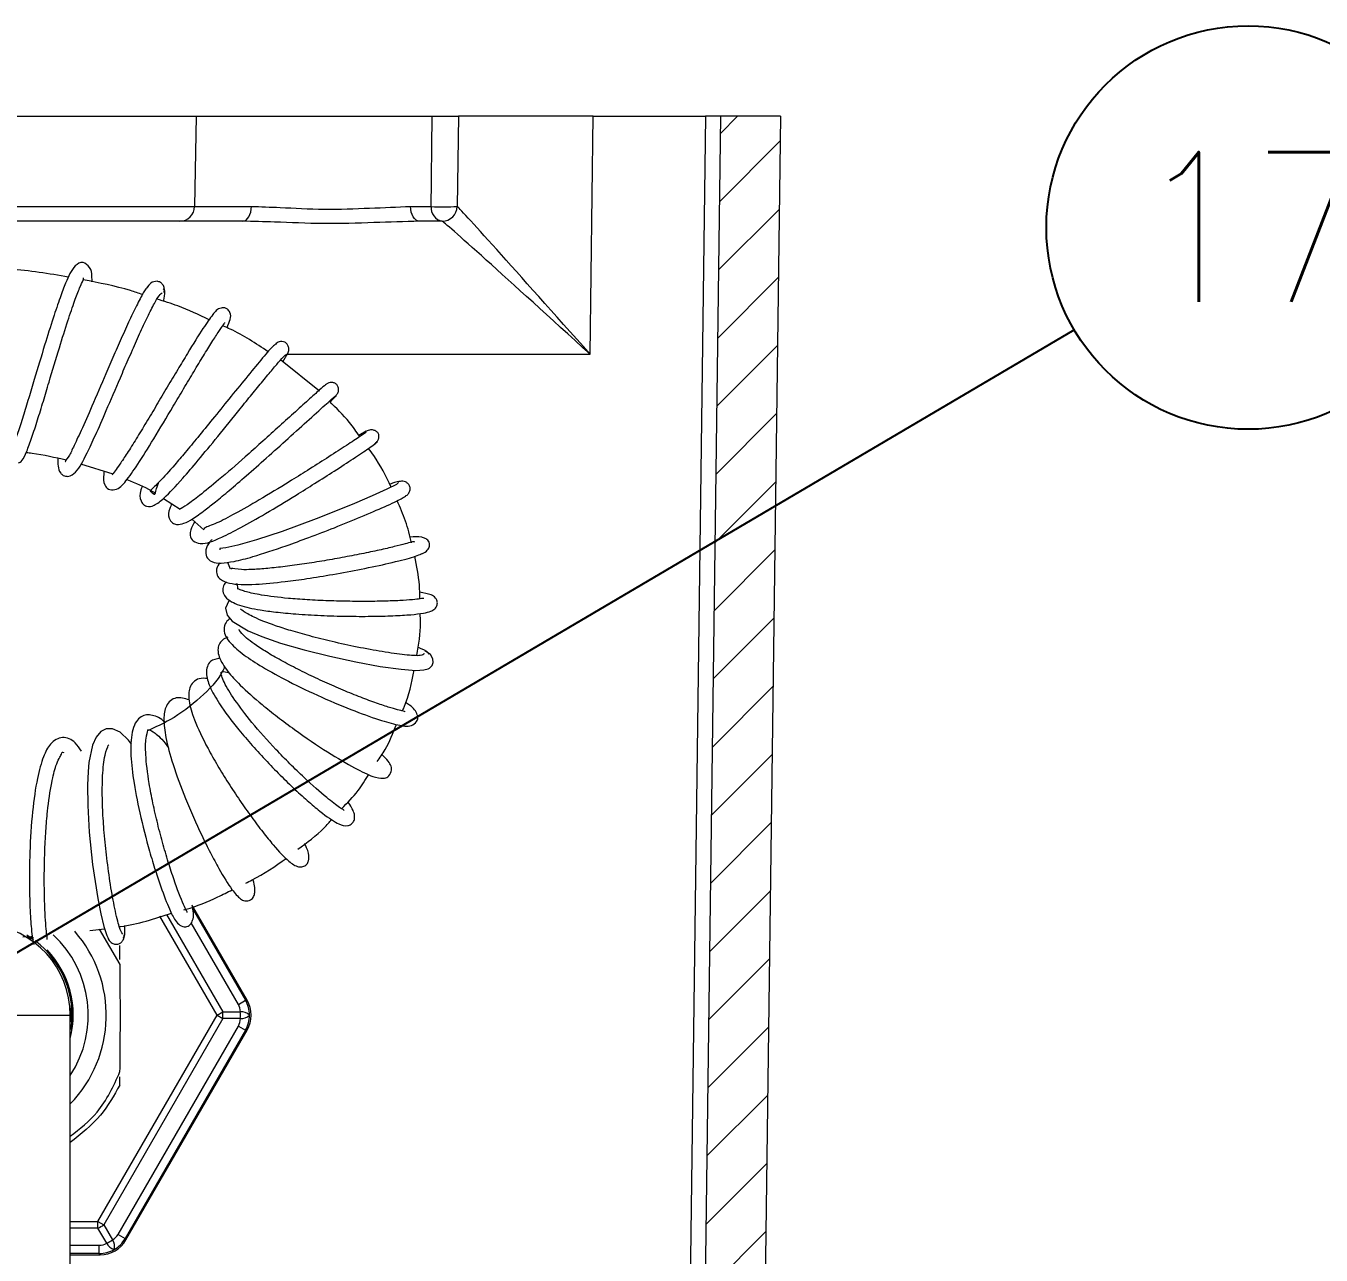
# Model space of a CAD drawing. Extents: x 14808 to 20058, y -13198 to -11680.
# Drawn here: x 15075.3 to 15118.52, y -13008.06 to -12967.04 of the extents above; entities that cross this region are included whole.
import ezdxf

# ---------------------------------------------------------------- set-up
doc = ezdxf.new("R2010")
doc.units = 0
doc.header["$LTSCALE"] = 7
doc.header["$MEASUREMENT"] = 0
doc.layers.get('0').update_dxf_attribs({"color": 2, "linetype": 'CONTINUOUS'})
doc.styles.add('GHS', font='romans', dxfattribs={"bigfont": 'ghs'})
doc.styles.add('TEXTSTYLE_0', font='txt.shx', dxfattribs={"width": 0.8, "bigfont": 'whgtxt.shx'})
doc.dimstyles.new('STANDARD$7', dxfattribs={"dimtxt": 3.5, "dimasz": 3, "dimexe": 1, "dimexo": 0.0625, "dimgap": 1, "dimtad": 1, "dimdec": 4, "dimzin": 0, "dimdsep": 46, "dimtxsty": 'GHS', "dimcen": 1, "dimclrt": 2, "dimadec": 0, "dimazin": 0, "dimtfac": 1, "dimtdec": 4, "dimtofl": 0, "dimtmove": 0, "dimatfit": 3, "dimfxl": 1, "dimtolj": 1, "dimtzin": 0, "dimarcsym": 0})

# ---------------------------------------------------------------- blocks, each defined once
blk = doc.blocks.new('A$C139C37D8')
at = {"color": 2}
blk.add_circle((3.366, 3.366), 3.366, dxfattribs=at)
at = {"color": 2, "insert": (3.41, 3.376), "char_height": 2.5, "width": 5.41323, "attachment_point": 5, "style": 'TEXTSTYLE_0'}
blk.add_mtext('{\\W0.9;17}', dxfattribs=at)
blk = doc.blocks.new('A$C42703619')
at = {"linetype": 'Continuous', "lineweight": 0}
h = blk.add_hatch(dxfattribs=at)
h.set_pattern_fill('ANSI31', color=2, scale=0.25, style=0)
h.set_pattern_definition([(45, (121.7189, 108.7142), (-0.561266, 0.561266), [])])
edge = h.paths.add_edge_path(flags=0)
edge.add_arc((107.14, 15.722), 4, 270, 359.25, ccw=False)
edge.add_line((107.14, 11.722), (105.224, 11.722))
edge.add_spline(control_points=[(105.224, 11.722), (105.222, 11.798), (105.221, 11.873), (105.219, 11.948), (105.218, 12.023), (105.216, 12.098), (105.214, 12.172)], knot_values=[0.004963, 0.004963, 0.004963, 0.004963, 0.005866, 0.005866, 0.005866, 0.006763, 0.006763, 0.006763, 0.006763], weights=[1, 1, 1, 1, 1, 1, 1], degree=3, periodic=0)
edge.add_line((105.214, 12.172), (104.036, 12.172))
edge.add_spline(control_points=[(104.036, 12.172), (104.034, 12.098), (104.032, 12.023), (104.031, 11.948), (104.029, 11.873), (104.028, 11.798), (104.026, 11.722)], knot_values=[0.004969, 0.004969, 0.004969, 0.004969, 0.005866, 0.005866, 0.005866, 0.006769, 0.006769, 0.006769, 0.006769], weights=[1, 1, 1, 1, 1, 1, 1], degree=3, periodic=0)
edge.add_line((104.026, 11.722), (103.231, 11.722))
edge.add_line((103.231, 11.722), (103.231, 10.722))
edge.add_line((103.231, 10.722), (104.026, 10.722))
edge.add_spline(control_points=[(104.026, 10.722), (104.028, 10.647), (104.029, 10.572), (104.031, 10.497), (104.032, 10.422), (104.034, 10.347), (104.036, 10.272)], knot_values=[0.004963, 0.004963, 0.004963, 0.004963, 0.005866, 0.005866, 0.005866, 0.006763, 0.006763, 0.006763, 0.006763], weights=[1, 1, 1, 1, 1, 1, 1], degree=3, periodic=0)
edge.add_line((104.036, 10.272), (105.214, 10.272))
edge.add_spline(control_points=[(105.214, 10.272), (105.216, 10.347), (105.218, 10.422), (105.219, 10.497), (105.221, 10.572), (105.222, 10.647), (105.224, 10.722)], knot_values=[0.004969, 0.004969, 0.004969, 0.004969, 0.005866, 0.005866, 0.005866, 0.006769, 0.006769, 0.006769, 0.006769], weights=[1, 1, 1, 1, 1, 1, 1], degree=3, periodic=0)
edge.add_line((105.224, 10.722), (107.14, 10.722))
edge.add_arc((107.14, 15.722), 5, 270, 359.25)
edge.add_line((112.139, 15.657), (112.5, 43.222))
edge.add_line((112.5, 43.222), (111.5, 43.222))
edge.add_line((111.5, 43.222), (111.139, 15.67))
at = {"color": 7, "linetype": 'Continuous', "lineweight": 15}
for p, q in [((84, 43.222), (102.75, 43.222)), ((102.75, 43.222), (102.724, 41.718)), ((102.75, 43.222), (106.687, 43.222)), ((107.125, 43.222), (107.105, 41.719)), ((109.375, 43.222), (107.125, 43.222)), ((109.323, 39.252), (109.375, 43.222)), ((109.375, 43.222), (111.25, 43.222)), ((111.25, 43.222), (110.889, 15.67)), ((111.5, 43.222), (111.139, 15.67)), ((111.5, 43.222), (111.25, 43.222)), ((112.5, 43.222), (111.5, 43.222)), ((112.5, 43.222), (112.139, 15.657)), ((106.327, 41.718), (106.672, 41.718)), ((103.527, 41.472), (93.25, 41.472)), ((106.855, 41.472), (106.473, 41.472)), ((104.807, 38.635), (104.159, 39.157)), ((104.198, 39.126), (104.28, 39.271)), ((105.585, 37.966), (105.466, 37.897)), ((100.82, 37.423), (101.362, 37.256)), ((102.205, 36.846), (102.484, 36.669)), ((102.68, 36.5), (102.877, 36.324)), ((103.271, 35.781), (103.319, 35.669)), ((103.599, 28.472), (102.697, 30.035)), ((100.976, 29.634), (101.22, 29.666)), ((101.48, 29.067), (101.138, 29.655)), ((99.857, 29.528), (100.021, 29.535)), ((100.037, 29.481), (99.925, 29.555)), ((100.034, 29.507), (99.993, 29.535)), ((103.454, 28.403), (103.573, 28.472)), ((103.573, 28.472), (103.599, 28.472)), ((100.65, 21.105), (100.65, 28.222)), ((101.112, 24.781), (103.098, 28.222)), ((103.195, 28.166), (101.208, 24.725)), ((103.098, 28.222), (103.195, 28.278)), ((103.098, 28.222), (103.195, 28.166)), ((103.195, 28.278), (103.487, 28.278)), ((103.487, 28.166), (103.195, 28.166)), ((101.446, 24.564), (103.454, 28.041)), ((103.573, 27.972), (101.566, 24.495)), ((101.579, 24.472), (103.599, 27.972)), ((103.454, 28.041), (103.573, 27.972)), ((103.599, 27.972), (103.573, 27.972)), ((101.477, 27.057), (101.479, 27.195)), ((101.112, 24.781), (101.208, 24.725)), ((101.112, 24.67), (101.112, 24.781)), ((101.258, 24.417), (101.112, 24.67)), ((101.208, 24.725), (101.354, 24.473)), ((101.446, 24.564), (101.566, 24.495)), ((101.566, 24.495), (101.579, 24.472)), ((100.65, 24.222), (101.146, 24.222)), ((101.133, 24.245), (101.133, 24.383)), ((101.146, 24.222), (101.133, 24.245))]:
    blk.add_line(p, q, dxfattribs=at)
at = {"color": 8, "linetype": 'Continuous', "lineweight": 15}
for p, q in [((93.25, 41.719), (102.724, 41.719)), ((102.724, 41.718), (103.673, 41.718)), ((104.271, 39.252), (109.323, 39.252)), ((103.098, 28.222), (102.144, 29.875)), ((102.256, 29.904), (103.195, 28.278)), ((102.691, 30.001), (103.573, 28.472)), ((103.454, 28.403), (102.668, 29.764)), ((97.65, 28.222), (100.65, 28.222)), ((100.65, 24.781), (101.112, 24.781)), ((101.112, 24.67), (100.65, 24.67)), ((100.65, 24.383), (101.133, 24.383)), ((101.133, 24.245), (100.65, 24.245))]:
    blk.add_line(p, q, dxfattribs=at)
at = {"color": 7, "linetype": 'Continuous', "lineweight": 15, "flags": 128}
for points in [[(103.527, 41.472), (103.555, 41.477), (103.582, 41.491), (103.607, 41.514), (103.629, 41.544), (103.647, 41.581), (103.661, 41.624), (103.669, 41.67), (103.673, 41.718)], [(106.473, 41.472), (106.445, 41.477), (106.418, 41.491), (106.393, 41.514), (106.371, 41.544), (106.353, 41.581), (106.339, 41.624), (106.331, 41.67), (106.327, 41.718)], [(106.126, 37.11), (106.09, 37.078), (105.931, 36.998), (105.688, 36.888), (105.392, 36.762), (105.072, 36.632), (104.754, 36.507), (104.186, 36.296), (103.754, 36.152), (103.444, 36.063), (103.245, 36.022), (103.146, 36.01), (103.146, 35.987), (103.146, 35.987)], [(103.308, 35.148), (103.293, 35.136), (103.24, 35.017), (103.269, 34.896), (103.352, 34.796), (103.617, 34.635), (103.845, 34.54), (104.157, 34.433), (104.55, 34.318), (104.98, 34.211), (105.413, 34.117), (105.819, 34.043), (106.168, 33.994), (106.416, 33.976), (106.55, 33.983), (106.619, 34.002), (106.642, 34.015), (106.686, 34.059), (106.705, 34.105), (106.701, 34.17), (106.657, 34.242), (106.565, 34.3), (106.565, 34.3)], [(101.672, 32.745), (101.621, 32.813), (101.481, 32.943), (101.354, 33), (101.25, 32.998), (101.162, 32.954), (101.081, 32.859), (101.021, 32.726), (100.961, 32.44), (100.946, 32.291), (100.937, 32.06), (100.94, 31.724), (100.966, 31.275), (101.023, 30.736), (101.108, 30.171), (101.158, 29.915), (101.209, 29.701), (101.257, 29.551), (101.295, 29.488), (101.295, 29.488)]]:
    blk.add_lwpolyline(points, dxfattribs=at)
at = {"color": 7, "linetype": 'Continuous', "lineweight": 15}
for centre, radius, start, end in [((102.474, 41.722), 0.25, 270, 359), ((106.894, 41.692), 0.223, 173.4148, 260.129), ((106.881, 44.678), 2.968, 265.955, 274.3333), ((106.855, 41.722), 0.25, 270.0023, 359.2428), ((106.855, 41.722), 0.25, 270, 359.25), ((99.125, 28.222), 1.525, 0, 169.6111), ((99.125, 28.222), 2.125, 315.8606, 41.2422), ((99.71, 29.235), 0.375, 38.9116, 53.7192), ((99.125, 28.222), 1.554, 351.2144, 52.8661), ((99.125, 28.222), 1.826, 326.6277, 47.3722), ((99.125, 28.222), 1.574, 345.679, 43.7766), ((100.294, 28.222), 0.375, 341.618, 21.0884), ((102.576, 28.222), 0.621, 354.838, 5.162), ((103.507, 28.096), 0.184, 43.5993, 96.2983), ((102.868, 28.222), 0.621, 354.838, 5.162), ((103.507, 28.349), 0.184, 263.7017, 316.4007), ((100.851, 25.233), 0.621, 294.838, 305.162), ((100.997, 24.981), 0.621, 294.838, 305.162), ((101.206, 24.364), 0.184, 343.5993, 36.2983), ((101.426, 24.491), 0.184, 203.7017, 256.4007)]:
    blk.add_arc(centre, radius, start, end, dxfattribs=at)
for centre, major_axis, ratio, start_param, end_param in [((109.323, 39.222), (-2.217, 2.497), 0.005857, 4.718983, 6.27669), ((109.355, 41.722), (2.25, 0.003), 0.001454, 3.141572, 3.15449), ((109.323, 39.222), (2.467, -2.25), 0.006517, 1.576739, 3.134445), ((103.236, 28.278), (0.243, 0.064), 0.994919, 6.023252, 6.546829), ((103.139, 28.222), (0.484, 0.13), 0.997476, 6.021081, 6.544658), ((103.166, 28.222), (0.5, 0), 0.999949, 5.759609, 6.806762), ((103.236, 28.166), (0.243, -0.064), 0.994919, 6.019542, 6.543119), ((103.139, 28.222), (0.484, -0.13), 0.997476, 6.021713, 6.54529), ((101.146, 24.722), (0.25, -0.433), 0.999949, 5.759609, 6.806762), ((101.229, 24.69), (-0.177, 0.178), 0.994919, 2.881659, 3.405236), ((101.132, 24.746), (-0.354, 0.355), 0.997476, 2.879488, 3.403065), ((101.132, 24.634), (-0.066, 0.242), 0.994919, 2.877949, 3.401526), ((101.132, 24.746), (-0.13, 0.484), 0.997476, 2.88012, 3.403697)]:
    blk.add_ellipse(centre, major_axis=major_axis, ratio=ratio, start_param=start_param, end_param=end_param, dxfattribs=at)
for points, knots in [([(106.672, 41.718), (106.674, 41.945), (106.679, 42.447), (106.685, 42.948), (106.687, 43.222)], [0, 0, 0, 0, 0.45334, 1, 1, 1, 1]), ([(106.687, 43.222), (106.708, 43.222), (106.75, 43.222), (106.831, 43.222), (106.917, 43.222), (106.998, 43.222), (107.064, 43.222), (107.11, 43.222), (107.124, 43.222), (107.125, 43.222), (107.125, 43.222)], [0, 0, 0, 0, 0.139554, 0.279112, 0.418576, 0.557935, 0.697255, 0.836622, 0.976098, 1, 1, 1, 1]), ([(103.673, 41.718), (103.828, 41.713), (104.199, 41.702), (104.887, 41.66), (105.662, 41.691), (106.106, 41.709), (106.327, 41.718)], [0, 0, 0, 0, 0.193333, 0.460272, 0.730109, 1, 1, 1, 1]), ([(106.473, 41.472), (106.226, 41.464), (105.726, 41.448), (104.876, 41.421), (104.118, 41.457), (103.7, 41.468), (103.527, 41.472)], [0, 0, 0, 0, 0.267788, 0.540241, 0.808904, 1, 1, 1, 1]), ([(100.617, 40.538), (100.293, 40.594), (99.926, 40.658), (99.555, 40.672), (99.513, 40.673)], [0, 0, 0, 0, 0.884858, 1, 1, 1, 1]), ([(101.012, 40.459), (101.012, 40.49), (101.013, 40.585), (100.994, 40.701), (100.853, 40.812), (100.73, 40.738), (100.644, 40.606), (100.569, 40.437), (100.476, 40.192), (100.359, 39.846), (100.213, 39.378), (100.072, 38.909), (99.953, 38.51), (99.86, 38.204), (99.77, 37.927), (99.69, 37.708), (99.622, 37.568), (99.592, 37.568), (99.577, 37.568)], [0, 0, 0, 0, 0.028072, 0.087267, 0.140608, 0.202433, 0.258507, 0.311779, 0.373372, 0.443548, 0.52476, 0.621801, 0.676439, 0.734941, 0.797231, 0.863234, 0.93287, 1, 1, 1, 1]), ([(99.787, 37.441), (99.806, 37.446), (99.843, 37.454), (99.919, 37.615), (100.006, 37.852), (100.1, 38.142), (100.197, 38.458), (100.318, 38.864), (100.46, 39.336), (100.605, 39.801), (100.721, 40.139), (100.803, 40.359), (100.872, 40.501), (100.871, 40.517), (100.871, 40.524)], [0, 0, 0, 0, 0.095359, 0.18523, 0.269672, 0.348744, 0.422505, 0.491001, 0.611907, 0.712631, 0.799548, 0.875644, 0.941346, 1, 1, 1, 1]), ([(101.856, 40.248), (101.789, 40.271), (101.466, 40.378), (101.131, 40.442), (100.864, 40.493)], [0, 0, 0, 0, 0.204809, 1, 1, 1, 1]), ([(102.217, 40.284), (102.219, 40.307), (102.224, 40.354), (102.196, 40.413), (102.154, 40.455), (102.081, 40.478), (101.988, 40.447), (101.944, 40.383), (101.922, 40.352)], [0, 0, 0, 0, 0.118603, 0.242298, 0.369108, 0.497705, 0.752573, 1, 1, 1, 1]), ([(100.44, 37.517), (100.439, 37.427), (100.438, 37.317), (100.532, 37.223), (100.644, 37.201), (100.79, 37.318), (100.892, 37.523), (101.074, 37.907), (101.259, 38.331), (101.451, 38.778), (101.621, 39.174), (101.759, 39.487), (101.895, 39.784), (102.018, 40.036), (102.122, 40.225), (102.161, 40.261), (102.181, 40.279)], [0, 0, 0, 0, 0.104264, 0.127727, 0.156124, 0.213432, 0.337767, 0.411528, 0.496011, 0.597021, 0.653999, 0.715111, 0.780317, 0.849571, 0.922816, 1, 1, 1, 1]), ([(101.965, 40.404), (101.943, 40.382), (101.9, 40.338), (101.79, 40.135), (101.662, 39.872), (101.522, 39.565), (101.382, 39.246), (101.21, 38.848), (101.018, 38.402), (100.836, 37.982), (100.696, 37.695), (100.624, 37.53), (100.548, 37.46), (100.573, 37.461), (100.576, 37.461)], [0, 0, 0, 0, 0.099518, 0.193499, 0.28195, 0.364874, 0.442279, 0.514184, 0.641065, 0.746705, 0.838563, 0.920004, 0.991152, 1, 1, 1, 1]), ([(102.208, 40.134), (102.211, 40.15), (102.228, 40.238), (102.231, 40.32), (102.211, 40.331), (102.202, 40.335)], [0, 0, 0, 0, 0.105545, 0.584369, 1, 1, 1, 1]), ([(103.266, 39.694), (103.284, 39.744), (103.324, 39.853), (103.337, 39.913), (103.281, 40.004), (103.225, 40.029), (103.107, 40.02), (103.027, 39.913), (102.862, 39.686), (102.653, 39.346), (102.443, 38.997), (102.269, 38.704), (102.09, 38.404), (101.914, 38.109), (101.747, 37.834), (101.598, 37.597), (101.479, 37.417), (101.375, 37.278), (101.36, 37.254), (101.35, 37.24)], [0, 0, 0, 0, 0.052666, 0.114418, 0.137656, 0.15517, 0.174785, 0.252626, 0.344771, 0.45489, 0.514467, 0.574394, 0.634652, 0.695199, 0.756017, 0.817067, 0.87558, 0.926564, 1, 1, 1, 1]), ([(102.967, 39.827), (102.795, 39.909), (102.513, 40.045), (102.213, 40.135), (102.096, 40.17)], [0, 0, 0, 0, 0.609836, 1, 1, 1, 1]), ([(101.215, 37.301), (101.212, 37.285), (101.195, 37.186), (101.206, 37.09), (101.277, 36.99), (101.445, 36.981), (101.58, 37.132), (101.768, 37.397), (102.043, 37.839), (102.315, 38.295), (102.543, 38.679), (102.714, 38.966), (102.875, 39.232), (103.017, 39.462), (103.133, 39.64), (103.202, 39.744), (103.236, 39.782), (103.228, 39.782), (103.227, 39.782)], [0, 0, 0, 0, 0.015703, 0.093246, 0.135336, 0.178984, 0.2701, 0.369054, 0.474845, 0.587648, 0.646515, 0.706443, 0.767362, 0.829183, 0.891831, 0.950127, 0.993628, 1, 1, 1, 1]), ([(103.95, 39.293), (103.745, 39.431), (103.507, 39.591), (103.245, 39.704), (103.208, 39.72)], [0, 0, 0, 0, 0.860326, 1, 1, 1, 1]), ([(104.077, 39.417), (104.064, 39.411), (104.038, 39.399), (103.848, 39.179), (103.594, 38.87), (103.31, 38.521), (103.033, 38.179), (102.784, 37.874), (102.572, 37.617), (102.347, 37.352), (102.143, 37.123), (101.966, 36.961), (101.989, 36.973), (102.063, 36.891), (102.074, 36.961), (102.094, 37.032), (102.122, 37.101), (102.128, 37.115)], [0, 0, 0, 0, 0.090695, 0.18522, 0.27204, 0.351141, 0.422514, 0.486187, 0.542184, 0.592204, 0.679671, 0.752386, 0.83281, 0.907402, 0.947237, 0.989467, 1, 1, 1, 1]), ([(104.27, 39.251), (104.28, 39.271), (104.3, 39.309), (104.295, 39.371), (104.272, 39.422), (104.231, 39.455), (104.184, 39.466), (104.139, 39.462), (104.099, 39.445), (104.08, 39.425), (104.072, 39.416)], [0, 0, 0, 0, 0.168475, 0.328254, 0.475496, 0.608727, 0.72685, 0.830779, 0.920987, 1, 1, 1, 1]), ([(101.847, 37.044), (101.841, 37.026), (101.804, 36.92), (101.811, 36.842), (101.852, 36.753), (101.955, 36.694), (102.068, 36.732), (102.231, 36.856), (102.477, 37.122), (102.793, 37.492), (103.123, 37.894), (103.434, 38.279), (103.684, 38.587), (103.868, 38.813), (104.032, 39.011), (104.162, 39.161), (104.244, 39.25), (104.253, 39.247), (104.256, 39.246)], [0, 0, 0, 0, 0.016093, 0.092583, 0.1191, 0.138949, 0.191901, 0.271388, 0.384133, 0.459004, 0.546195, 0.645578, 0.700051, 0.757551, 0.81806, 0.881551, 0.947999, 1, 1, 1, 1]), ([(104.911, 38.744), (104.882, 38.72), (104.827, 38.673), (104.63, 38.495), (104.387, 38.274), (104.114, 38.028), (103.838, 37.779), (103.503, 37.481), (103.141, 37.166), (102.806, 36.892), (102.597, 36.734), (102.476, 36.668), (102.478, 36.662), (102.479, 36.66)], [0, 0, 0, 0, 0.105852, 0.205634, 0.299295, 0.386801, 0.468113, 0.54323, 0.674289, 0.7824, 0.877003, 0.959452, 1, 1, 1, 1]), ([(105.085, 38.566), (105.092, 38.574), (105.106, 38.589), (105.119, 38.617), (105.126, 38.645), (105.127, 38.674), (105.122, 38.701), (105.111, 38.725), (105.096, 38.746), (105.077, 38.762), (105.055, 38.773), (105.023, 38.781), (104.983, 38.781), (104.939, 38.766), (104.917, 38.749), (104.905, 38.74)], [0, 0, 0, 0, 0.0772152, 0.1485543, 0.2149539, 0.2768966, 0.3348832, 0.3898206, 0.4432684, 0.4962378, 0.549591, 0.6046622, 0.7223137, 0.8532419, 1, 1, 1, 1]), ([(102.344, 36.758), (102.331, 36.73), (102.291, 36.644), (102.275, 36.544), (102.345, 36.431), (102.444, 36.402), (102.549, 36.425), (102.698, 36.505), (102.871, 36.629), (103.081, 36.795), (103.31, 36.985), (103.596, 37.232), (103.934, 37.53), (104.302, 37.862), (104.659, 38.185), (104.963, 38.461), (105.039, 38.527), (105.079, 38.561)], [0, 0, 0, 0, 0.031332, 0.096749, 0.131968, 0.162714, 0.216999, 0.276886, 0.350739, 0.400698, 0.459677, 0.527627, 0.604504, 0.690244, 0.784801, 0.888089, 1, 1, 1, 1]), ([(105.48, 37.878), (105.424, 37.958), (105.274, 38.171), (105.088, 38.353), (104.972, 38.467)], [0, 0, 0, 0, 0.377369, 1, 1, 1, 1]), ([(104.981, 38.457), (105.015, 38.49), (105.093, 38.566), (105.084, 38.562), (105.079, 38.559)], [0, 0, 0, 0, 0.431097, 1, 1, 1, 1]), ([(105.574, 37.947), (105.581, 37.95), (105.603, 37.961), (105.479, 37.876), (105.245, 37.721), (104.942, 37.525), (104.624, 37.323), (104.241, 37.084), (103.816, 36.826), (103.395, 36.588), (103.094, 36.427), (102.877, 36.354), (102.883, 36.34), (102.885, 36.334)], [0, 0, 0, 0, 0.043998, 0.156984, 0.260987, 0.355764, 0.441139, 0.516951, 0.640526, 0.74873, 0.848532, 0.941345, 1, 1, 1, 1]), ([(105.73, 37.763), (105.743, 37.772), (105.765, 37.788), (105.788, 37.822), (105.798, 37.852), (105.801, 37.876), (105.799, 37.9), (105.792, 37.923), (105.779, 37.945), (105.752, 37.971), (105.703, 37.99), (105.634, 37.99), (105.589, 37.967), (105.565, 37.955)], [0, 0, 0, 0, 0.128764, 0.230201, 0.273378, 0.31362, 0.35332, 0.39524, 0.442145, 0.495736, 0.627031, 0.795029, 1, 1, 1, 1]), ([(99.914, 37.613), (99.947, 37.61), (100.173, 37.584), (100.396, 37.532), (100.585, 37.488)], [0, 0, 0, 0, 0.147402, 1, 1, 1, 1]), ([(102.727, 36.458), (102.7, 36.411), (102.652, 36.33), (102.643, 36.225), (102.689, 36.125), (102.885, 36.067), (103.112, 36.166), (103.493, 36.355), (103.921, 36.599), (104.353, 36.861), (104.743, 37.104), (105.074, 37.315), (105.394, 37.523), (105.648, 37.694), (105.789, 37.795), (105.766, 37.788), (105.759, 37.785)], [0, 0, 0, 0, 0.052262, 0.092543, 0.137644, 0.184069, 0.303437, 0.384553, 0.471868, 0.570259, 0.630767, 0.699414, 0.776257, 0.861385, 0.954863, 1, 1, 1, 1]), ([(106.006, 37.036), (105.917, 37.217), (105.806, 37.442), (105.655, 37.641), (105.626, 37.68)], [0, 0, 0, 0, 0.803564, 1, 1, 1, 1]), ([(101.593, 37.159), (101.735, 37.105), (101.899, 37.042), (102.046, 36.947), (102.066, 36.934)], [0, 0, 0, 0, 0.862215, 1, 1, 1, 1]), ([(106.161, 37.127), (106.144, 37.128), (106.121, 37.129), (106.009, 37.093), (105.98, 37.084)], [0, 0, 0, 0, 0.737473, 1, 1, 1, 1]), ([(106.241, 36.887), (106.25, 36.891), (106.269, 36.901), (106.297, 36.929), (106.319, 36.973), (106.322, 37.029), (106.302, 37.078), (106.264, 37.111), (106.221, 37.13), (106.175, 37.135), (106.147, 37.127), (106.133, 37.123)], [0, 0, 0, 0, 0.067713, 0.1341, 0.263863, 0.389874, 0.513526, 0.635846, 0.75781, 0.879002, 1, 1, 1, 1]), ([(103.015, 36.159), (103.003, 36.147), (102.944, 36.086), (102.906, 36.006), (102.909, 35.862), (103.022, 35.772), (103.163, 35.761), (103.388, 35.791), (103.728, 35.879), (104.171, 36.025), (104.645, 36.198), (105.076, 36.364), (105.523, 36.546), (105.923, 36.719), (106.216, 36.856), (106.238, 36.883), (106.249, 36.896)], [0, 0, 0, 0, 0.0151872, 0.074942, 0.1198145, 0.1663238, 0.2282428, 0.2939068, 0.3707589, 0.4797325, 0.5471166, 0.6229204, 0.7071319, 0.7997242, 0.900676, 1, 1, 1, 1]), ([(106.345, 36.102), (106.314, 36.225), (106.254, 36.467), (106.154, 36.695), (106.104, 36.808)], [0, 0, 0, 0, 0.5080204, 1, 1, 1, 1]), ([(106.393, 36.117), (106.393, 36.119), (106.39, 36.128), (106.346, 36.116), (106.24, 36.089), (106.059, 36.041), (105.81, 35.983), (105.513, 35.921), (105.187, 35.858), (104.848, 35.798), (104.512, 35.745), (104.193, 35.703), (103.909, 35.673), (103.675, 35.658), (103.464, 35.653), (103.33, 35.684), (103.335, 35.67), (103.337, 35.666)], [0, 0, 0, 0, 0.012329, 0.067768, 0.13026, 0.199906, 0.275439, 0.351342, 0.426831, 0.501852, 0.576351, 0.650276, 0.723498, 0.792568, 0.85563, 0.96313, 1, 1, 1, 1]), ([(106.494, 35.913), (106.53, 35.928), (106.596, 35.956), (106.642, 36.028), (106.648, 36.089), (106.623, 36.143), (106.577, 36.179), (106.479, 36.214), (106.385, 36.207), (106.317, 36.201)], [0, 0, 0, 0, 0.139288, 0.261749, 0.366036, 0.451586, 0.578301, 0.691677, 1, 1, 1, 1]), ([(103.149, 35.771), (103.123, 35.739), (103.077, 35.681), (103.092, 35.561), (103.168, 35.475), (103.344, 35.408), (103.683, 35.403), (104.164, 35.447), (104.614, 35.508), (105.049, 35.579), (105.529, 35.669), (105.998, 35.769), (106.398, 35.87), (106.496, 35.914), (106.547, 35.936)], [0, 0, 0, 0, 0.049652, 0.090557, 0.12871, 0.196727, 0.32862, 0.436314, 0.505402, 0.584483, 0.67352, 0.772494, 0.881348, 1, 1, 1, 1]), ([(106.481, 35.17), (106.48, 35.246), (106.478, 35.486), (106.43, 35.721), (106.398, 35.881)], [0, 0, 0, 0, 0.320449, 1, 1, 1, 1]), ([(103.255, 35.454), (103.237, 35.434), (103.2, 35.393), (103.189, 35.289), (103.236, 35.194), (103.359, 35.098), (103.568, 35.03), (103.828, 34.981), (104.086, 34.946), (104.425, 34.915), (104.83, 34.891), (105.262, 34.878), (105.675, 34.877), (106.042, 34.886), (106.338, 34.904), (106.537, 34.927), (106.658, 34.957), (106.725, 34.992), (106.775, 35.053), (106.775, 35.136), (106.731, 35.206), (106.663, 35.248), (106.549, 35.268), (106.477, 35.281)], [0, 0, 0, 0, 0.029732, 0.061747, 0.097853, 0.145468, 0.229133, 0.269712, 0.318484, 0.375448, 0.440068, 0.505721, 0.570491, 0.634459, 0.697688, 0.75781, 0.805482, 0.839812, 0.866305, 0.88146, 0.897992, 0.936246, 1, 1, 1, 1]), ([(103.424, 35.427), (103.426, 35.422), (103.44, 35.391), (103.441, 35.357), (103.441, 35.33)], [0, 0, 0, 0, 0.182395, 1, 1, 1, 1]), ([(106.549, 35.175), (106.549, 35.176), (106.551, 35.182), (106.51, 35.171), (106.403, 35.159), (106.213, 35.143), (105.959, 35.132), (105.655, 35.126), (105.316, 35.127), (104.958, 35.136), (104.608, 35.152), (104.214, 35.182), (103.849, 35.226), (103.603, 35.281), (103.494, 35.315), (103.45, 35.338), (103.447, 35.337), (103.446, 35.337)], [0, 0, 0, 0, 0.00836, 0.057776, 0.121487, 0.194976, 0.269626, 0.345181, 0.421552, 0.498647, 0.576178, 0.648332, 0.767819, 0.860195, 0.912178, 0.969612, 1, 1, 1, 1]), ([(103.316, 34.84), (103.291, 34.821), (103.233, 34.778), (103.194, 34.61), (103.297, 34.442), (103.535, 34.236), (103.859, 34.026), (104.304, 33.782), (104.85, 33.522), (105.399, 33.293), (105.855, 33.131), (106.146, 33.055), (106.335, 33.03), (106.456, 33.142), (106.443, 33.27), (106.368, 33.36), (106.266, 33.427), (106.242, 33.443)], [0, 0, 0, 0, 0.031435, 0.073262, 0.158815, 0.233772, 0.306045, 0.389053, 0.482984, 0.578801, 0.668382, 0.751874, 0.828074, 0.864099, 0.902851, 0.977098, 1, 1, 1, 1]), ([(106.554, 34.256), (106.544, 34.242), (106.524, 34.213), (106.255, 34.229), (105.88, 34.281), (105.453, 34.36), (105.034, 34.451), (104.656, 34.546), (104.337, 34.636), (104.006, 34.742), (103.714, 34.855), (103.508, 34.977), (103.487, 35.005), (103.489, 34.997), (103.49, 34.995)], [0, 0, 0, 0, 0.105315, 0.214848, 0.316155, 0.409001, 0.493185, 0.568581, 0.63509, 0.694362, 0.798085, 0.883626, 0.972242, 1, 1, 1, 1]), ([(106.431, 34.226), (106.462, 34.408), (106.501, 34.64), (106.49, 34.874), (106.488, 34.925)], [0, 0, 0, 0, 0.7842761, 1, 1, 1, 1]), ([(106.237, 33.284), (106.237, 33.285), (106.24, 33.291), (106.204, 33.296), (106.115, 33.318), (105.956, 33.363), (105.734, 33.437), (105.464, 33.538), (105.167, 33.659), (104.859, 33.795), (104.553, 33.94), (104.264, 34.088), (104.006, 34.231), (103.736, 34.4), (103.528, 34.554), (103.464, 34.66), (103.464, 34.653), (103.465, 34.652)], [0, 0, 0, 0, 0.011408, 0.059978, 0.116737, 0.181864, 0.254489, 0.328198, 0.401562, 0.474518, 0.547004, 0.618954, 0.690318, 0.758496, 0.876966, 0.973796, 1, 1, 1, 1]), ([(103.278, 34.529), (103.246, 34.516), (103.189, 34.493), (103.125, 34.408), (103.107, 34.311), (103.135, 34.169), (103.256, 33.973), (103.496, 33.713), (103.789, 33.452), (104.108, 33.198), (104.478, 32.922), (104.943, 32.608), (105.4, 32.338), (105.69, 32.2), (105.841, 32.166), (105.952, 32.191), (106.038, 32.329), (105.978, 32.439), (105.886, 32.535), (105.849, 32.574)], [0, 0, 0, 0, 0.036823, 0.066631, 0.099506, 0.139885, 0.21674, 0.281958, 0.366929, 0.417984, 0.472274, 0.575498, 0.672239, 0.760268, 0.827667, 0.855456, 0.887463, 0.955238, 1, 1, 1, 1]), ([(106.637, 34.249), (106.619, 34.275), (106.598, 34.305), (106.462, 34.354), (106.446, 34.36)], [0, 0, 0, 0, 0.8823004, 1, 1, 1, 1]), ([(103.148, 34.179), (103.089, 34.167), (102.954, 34.141), (102.902, 33.933), (102.971, 33.702), (103.141, 33.399), (103.4, 33.053), (103.684, 32.72), (103.931, 32.452), (104.184, 32.194), (104.431, 31.957), (104.662, 31.751), (104.913, 31.545), (105.112, 31.412), (105.241, 31.373), (105.334, 31.4), (105.389, 31.463), (105.397, 31.523), (105.387, 31.621), (105.324, 31.719), (105.282, 31.785)], [0, 0, 0, 0, 0.0552035, 0.1273259, 0.193797, 0.2680657, 0.3625166, 0.4166933, 0.4711506, 0.5254961, 0.5797725, 0.6340282, 0.6882972, 0.7811566, 0.8400727, 0.8597515, 0.8769329, 0.9010867, 0.9329085, 1, 1, 1, 1]), ([(103.229, 34.042), (103.217, 34.015), (103.125, 33.816), (102.813, 33.504), (102.391, 33.172), (102.074, 33.03), (101.952, 32.975)], [0, 0, 0, 0, 0.053391, 0.392143, 0.765108, 1, 1, 1, 1]), ([(105.218, 31.634), (105.215, 31.639), (105.21, 31.648), (105.12, 31.703), (104.92, 31.854), (104.616, 32.122), (104.317, 32.412), (104.016, 32.722), (103.683, 33.097), (103.378, 33.494), (103.225, 33.751), (103.171, 33.884), (103.166, 33.946), (103.168, 33.949), (103.169, 33.946), (103.207, 33.966), (103.295, 33.937), (103.299, 33.936)], [0, 0, 0, 0, 0.040594, 0.079777, 0.169303, 0.283537, 0.347829, 0.409297, 0.521894, 0.621401, 0.721084, 0.775825, 0.829011, 0.868282, 0.904854, 0.995273, 1, 1, 1, 1]), ([(106.192, 33.3), (106.202, 33.322), (106.3, 33.535), (106.346, 33.768), (106.387, 33.978)], [0, 0, 0, 0, 0.09986, 1, 1, 1, 1]), ([(102.945, 33.841), (102.896, 33.844), (102.804, 33.851), (102.696, 33.786), (102.623, 33.659), (102.621, 33.466), (102.714, 33.141), (102.897, 32.757), (103.105, 32.389), (103.286, 32.095), (103.478, 31.803), (103.674, 31.525), (103.864, 31.273), (104.085, 31.001), (104.284, 30.789), (104.423, 30.701), (104.521, 30.691), (104.599, 30.735), (104.628, 30.8), (104.637, 30.89), (104.617, 30.964), (104.573, 31.061), (104.562, 31.085)], [0, 0, 0, 0, 0.042977, 0.079366, 0.114815, 0.18125, 0.259879, 0.355114, 0.406213, 0.457536, 0.509124, 0.560999, 0.6132, 0.66575, 0.759431, 0.828985, 0.855122, 0.876834, 0.895682, 0.913998, 0.978903, 1, 1, 1, 1]), ([(102.634, 33.484), (102.559, 33.506), (102.445, 33.539), (102.317, 33.477), (102.229, 33.358), (102.2, 33.164), (102.237, 32.851), (102.358, 32.401), (102.569, 31.827), (102.798, 31.311), (102.989, 30.926), (103.165, 30.599), (103.342, 30.313), (103.46, 30.18), (103.548, 30.125), (103.662, 30.135), (103.716, 30.207), (103.735, 30.305), (103.734, 30.378), (103.697, 30.484), (103.696, 30.487)], [0, 0, 0, 0, 0.0668526, 0.1025049, 0.1378394, 0.2040923, 0.275238, 0.3587971, 0.4507111, 0.5487752, 0.6004453, 0.6526568, 0.7442606, 0.8183805, 0.8485588, 0.8745198, 0.8985135, 0.9245651, 0.9978539, 1, 1, 1, 1]), ([(102.229, 33.11), (102.229, 33.11), (102.157, 33.182), (102.056, 33.224), (101.925, 33.24), (101.82, 33.203), (101.743, 33.123), (101.669, 32.952), (101.647, 32.633), (101.697, 32.157), (101.806, 31.582), (101.944, 31.047), (102.067, 30.638), (102.181, 30.297), (102.299, 29.998), (102.382, 29.823), (102.477, 29.717), (102.567, 29.682), (102.66, 29.729), (102.713, 29.854), (102.711, 29.928), (102.686, 30.047), (102.684, 30.057)], [0, 0, 0, 0, 0.0004934, 0.067036, 0.098351, 0.1269051, 0.1631531, 0.2091367, 0.2955674, 0.3728728, 0.457021, 0.5507492, 0.6012447, 0.6488249, 0.7292225, 0.7930347, 0.8274237, 0.8639745, 0.8922695, 0.9202091, 0.9930963, 1, 1, 1, 1]), ([(105.769, 32.453), (105.816, 32.519), (105.95, 32.711), (106.035, 32.931), (106.091, 33.075)], [0, 0, 0, 0, 0.343569, 1, 1, 1, 1]), ([(100.836, 32.629), (100.803, 32.679), (100.718, 32.806), (100.517, 32.892), (100.311, 32.766), (100.193, 32.535), (100.09, 32.168), (100.012, 31.617), (99.976, 31.047), (99.966, 30.582), (99.969, 30.242), (99.979, 29.943), (100, 29.646), (100.018, 29.472), (100.041, 29.407), (100.043, 29.401)], [0, 0, 0, 0, 0.054984, 0.14211, 0.229589, 0.30994, 0.404065, 0.515476, 0.635243, 0.698203, 0.763055, 0.828308, 0.888176, 0.99017, 1, 1, 1, 1]), ([(102.601, 29.938), (102.6, 29.942), (102.597, 29.953), (102.555, 30.033), (102.486, 30.194), (102.396, 30.435), (102.298, 30.731), (102.199, 31.062), (102.106, 31.412), (102.026, 31.76), (101.949, 32.169), (101.902, 32.559), (101.906, 32.863), (101.955, 32.993), (101.95, 32.993), (102.054, 32.948), (102.189, 32.824), (102.282, 32.694), (102.293, 32.678)], [0, 0, 0, 0, 0.030317, 0.076976, 0.135905, 0.197341, 0.258377, 0.318927, 0.378925, 0.438289, 0.495947, 0.594457, 0.670686, 0.74355, 0.820547, 0.902287, 0.98811, 1, 1, 1, 1]), ([(101.526, 29.573), (101.508, 29.601), (101.473, 29.655), (101.395, 29.974), (101.321, 30.38), (101.259, 30.825), (101.214, 31.255), (101.189, 31.637), (101.181, 31.956), (101.19, 32.285), (101.218, 32.561), (101.28, 32.721), (101.289, 32.729), (101.291, 32.731)], [0, 0, 0, 0, 0.128667, 0.248248, 0.358567, 0.4595, 0.550975, 0.632928, 0.705356, 0.769635, 0.882078, 0.974388, 1, 1, 1, 1]), ([(100.264, 29.486), (100.265, 29.49), (100.268, 29.5), (100.254, 29.587), (100.239, 29.748), (100.226, 29.978), (100.217, 30.262), (100.215, 30.587), (100.222, 30.939), (100.24, 31.291), (100.274, 31.697), (100.331, 32.086), (100.414, 32.434), (100.518, 32.591), (100.511, 32.626), (100.537, 32.601), (100.539, 32.6)], [0, 0, 0, 0, 0.036073, 0.093246, 0.161172, 0.230478, 0.300837, 0.372171, 0.444397, 0.517281, 0.585307, 0.69797, 0.785996, 0.899644, 0.994187, 1, 1, 1, 1]), ([(105.176, 31.668), (105.273, 31.765), (105.445, 31.938), (105.573, 32.147), (105.629, 32.239)], [0, 0, 0, 0, 0.558827, 1, 1, 1, 1]), ([(104.445, 30.99), (104.599, 31.103), (104.805, 31.253), (104.972, 31.443), (105.014, 31.491)], [0, 0, 0, 0, 0.7500654, 1, 1, 1, 1]), ([(103.576, 30.426), (103.612, 30.443), (103.85, 30.558), (104.068, 30.71), (104.253, 30.838)], [0, 0, 0, 0, 0.1507076, 1, 1, 1, 1]), ([(102.543, 29.98), (102.557, 29.984), (102.753, 30.035), (103.024, 30.15), (103.272, 30.275), (103.352, 30.315)], [0, 0, 0, 0, 0.047382, 0.692562, 1, 1, 1, 1]), ([(101.468, 29.699), (101.474, 29.7), (101.77, 29.738), (102.058, 29.833), (102.34, 29.927)], [0, 0, 0, 0, 0.02237, 1, 1, 1, 1]), ([(101.533, 29.52), (101.548, 29.526), (101.569, 29.535), (101.56, 29.685), (101.558, 29.72)], [0, 0, 0, 0, 0.7658195, 1, 1, 1, 1]), ([(101.267, 29.539), (101.276, 29.515), (101.292, 29.469), (101.344, 29.423), (101.401, 29.402), (101.458, 29.408), (101.502, 29.436), (101.533, 29.475), (101.551, 29.519), (101.55, 29.55), (101.55, 29.565)], [0, 0, 0, 0, 0.162947, 0.315361, 0.456669, 0.586835, 0.70605, 0.814663, 0.912478, 1, 1, 1, 1]), ([(101.479, 29.152), (101.479, 29.217), (101.478, 29.296), (101.477, 29.374), (101.477, 29.387)], [0, 0, 0, 0, 0.832722, 1, 1, 1, 1]), ([(101.487, 28.222), (101.485, 28.508), (101.483, 28.795), (101.48, 29.066), (101.48, 29.067)], [0, 0, 0, 0, 0.997108, 1, 1, 1, 1]), ([(101.479, 27.28), (101.481, 27.43), (101.483, 27.737), (101.486, 28.059), (101.487, 28.222)], [0, 0, 0, 0, 0.492442, 1, 1, 1, 1]), ([(100.65, 26.203), (100.81, 26.328), (101.177, 26.615), (101.37, 27.04), (101.479, 27.28)], [0, 0, 0, 0, 0.437026, 1, 1, 1, 1]), ([(101.477, 27.057), (101.378, 26.882), (101.166, 26.507), (100.829, 26.239), (100.65, 26.096)], [0, 0, 0, 0, 0.469053, 1, 1, 1, 1])]:
    blk.add_open_spline(points, degree=3, knots=knots, dxfattribs=at)

msp = doc.modelspace()

# ---------------------------------------------------------------- block references
at = {"xscale": 2, "yscale": 2, "zscale": 2}
for name, p in [('A$C42703619', (14875.481, -13056.499)), ('A$C139C37D8', (15109.351, -12980.5))]:
    msp.add_blockref(name, p, dxfattribs=at)

# ---------------------------------------------------------------- leaders
msp.add_leader([(15068.457, -13001.81), (15110.281, -12977.184)], dimstyle='STANDARD$7', override={"dimtxt": 3, "dimexo": 0.3, "dimgap": 2, "dimtad": 0, "dimdec": 1, "dimzin": 8, "dimcen": 0, "dimclrd": 2, "dimclre": 2, "dimazin": 2, "dimtp": 0.1, "dimtfac": 0.5, "dimtdec": 1, "dimfxl": 2.5, "dimarcsym": 1})

doc.saveas('drawing.dxf')
